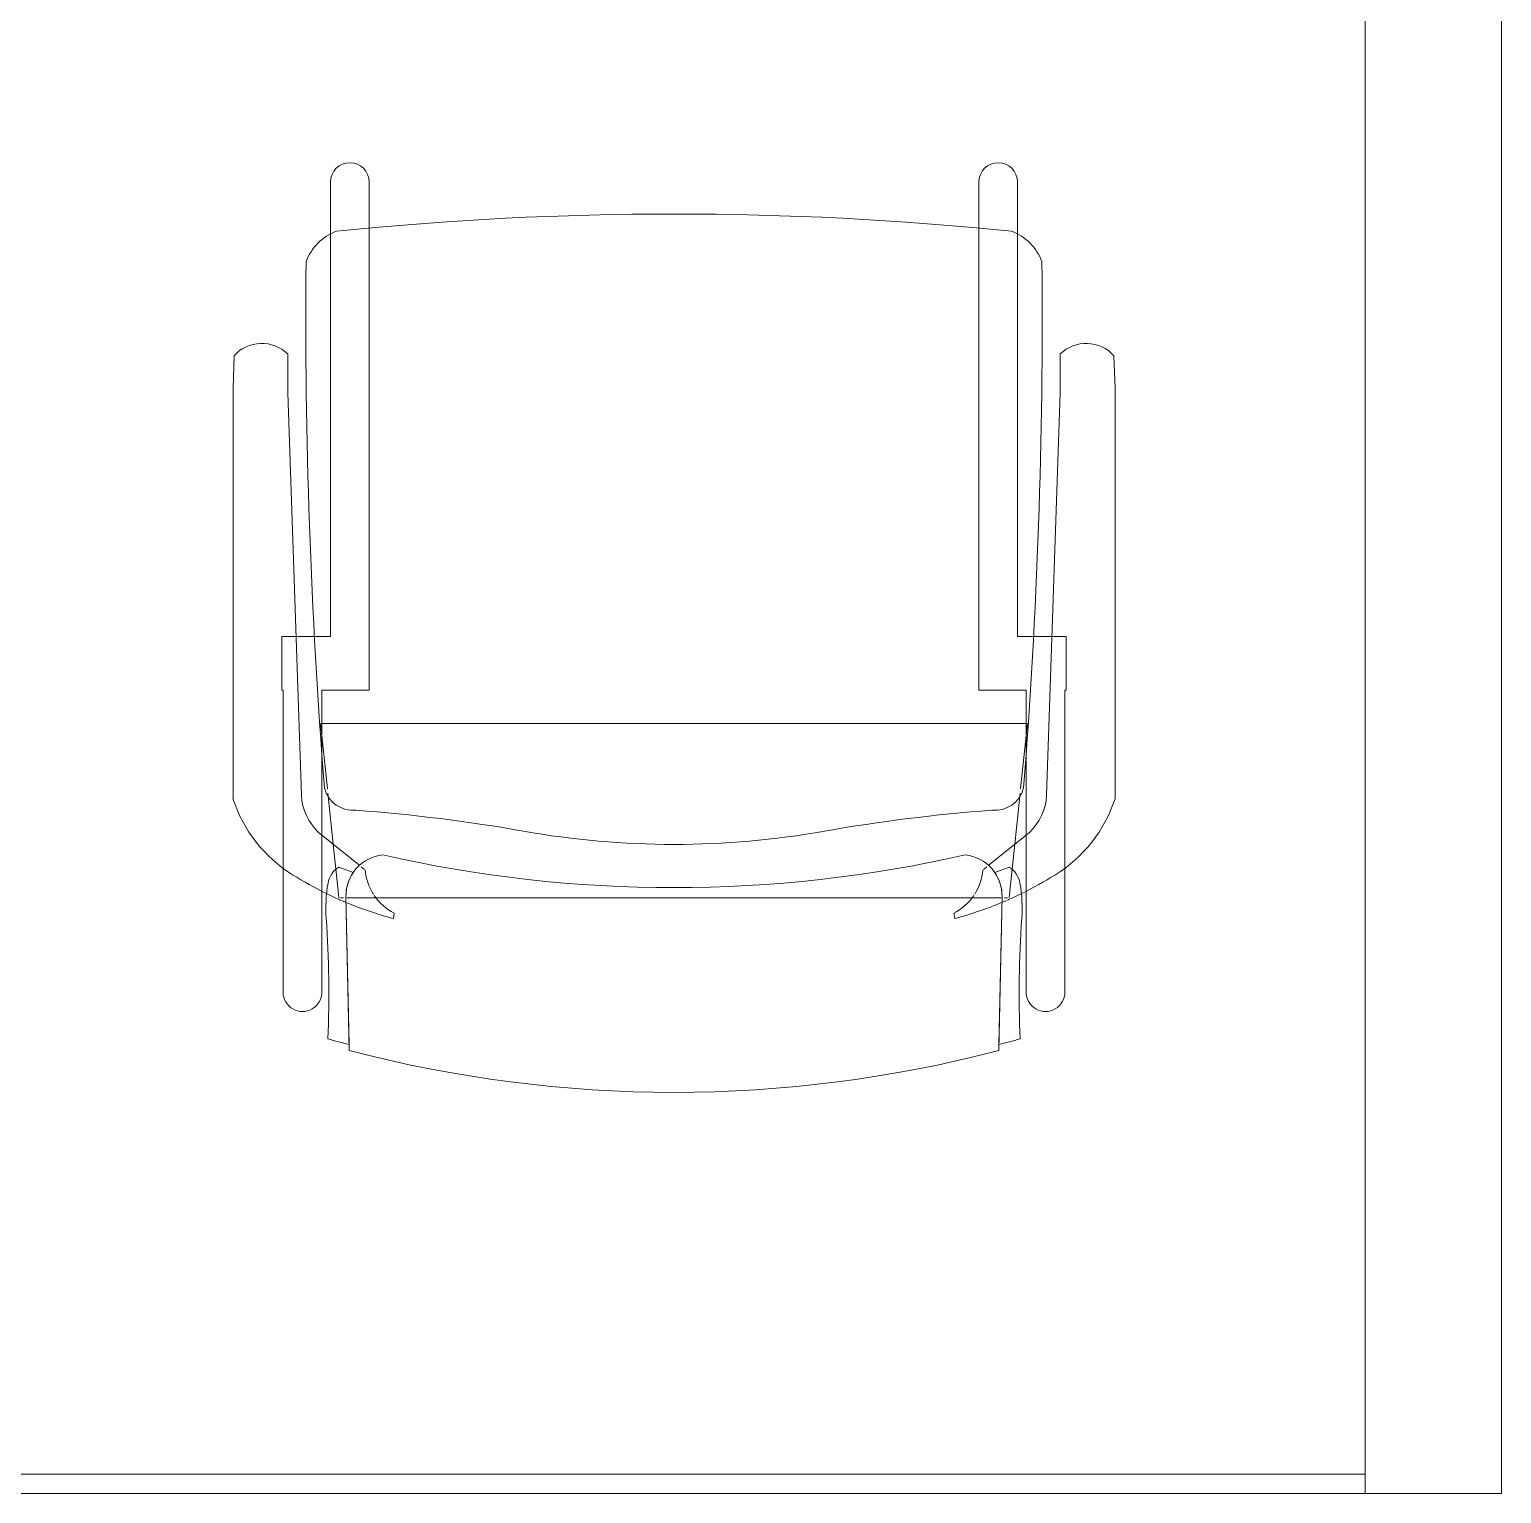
# Model space of a CAD drawing. Header units: inches. Extents: x 4757 to 6765, y 9919 to 10946.
# Drawn here: x 5204.62 to 5242.42, y 10788.04 to 10825.63 of the extents above; entities that cross this region are included whole.
import ezdxf

# ---------------------------------------------------------------- set-up
doc = ezdxf.new("R2010")
doc.units = ezdxf.units.IN
doc.header["$MEASUREMENT"] = 0
for name, color, linetype, lineweight in [('A-WALL', 113, 'Continuous', 13), ('I-FURN', 30, 'Continuous', 9), ('I-WALL', 2, 'Continuous', 9)]:
    doc.layers.add(name, color=color, linetype=linetype, lineweight=lineweight)

# ---------------------------------------------------------------- blocks, each defined once
blk = doc.blocks.new('F-Haworth_Chair_X99-Seminar - X99 Seminar Chair with Glides-7001564-Level XX  POWER _ SIGNAL')
at = {"layer": 'I-FURN'}
for p, q in [((-8.342, 11.518), (-8.423, 7.569)), ((-8.423, 7.569), (-8.345, 11.369)), ((8.423, 7.569), (8.342, 11.518)), ((8.345, 11.369), (8.423, 7.569)), ((-10.038, 10.021), (-10.038, 6.814)), ((-9.042, 7.403), (-9.042, 10.021)), ((9.042, 10.021), (9.042, 7.403)), ((10.038, 6.814), (10.038, 10.021)), ((-7.182, 7.994), (-7.207, 8.133)), ((7.207, 8.133), (7.182, 7.994)), ((-8.604, 7.597), (-8.621, 7.429)), ((-8.488, 7.597), (-8.562, 7.597)), ((-7.645, 7.597), (-8.402, 7.597)), ((7.645, 7.597), (-7.645, 7.597)), ((8.402, 7.597), (7.645, 7.597)), ((8.562, 7.597), (8.488, 7.597)), ((8.621, 7.429), (8.604, 7.597)), ((-9.042, 5.987), (-9.042, 7.403)), ((-8.623, 7.419), (-8.681, 6.866)), ((8.681, 6.866), (8.623, 7.419)), ((9.042, 7.403), (9.042, 5.987)), ((-10.038, 6.814), (-10.038, 4.995)), ((-8.681, 6.866), (-8.748, 6.225)), ((-8.61, 6.81), (-8.235, 6.946)), ((-8.03, 6.805), (-7.947, 6.872)), ((7.947, 6.872), (8.03, 6.805)), ((8.235, 6.946), (8.61, 6.81)), ((8.748, 6.225), (8.681, 6.866)), ((10.038, 4.995), (10.038, 6.814)), ((-9.126, 5.919), (-8.071, 6.772)), ((8.071, 6.772), (9.126, 5.919)), ((-8.748, 6.225), (-8.878, 4.986)), ((8.878, 4.986), (8.748, 6.225)), ((-9.042, 3.624), (-9.042, 5.987)), ((9.042, 5.987), (9.042, 3.624)), ((-11.324, 5.058), (-11.324, -5.482)), ((-10.038, 4.991), (-10.038, 2.271)), ((-9.919, -5.365), (-9.567, 4.966)), ((-8.878, 4.986), (-8.886, 4.91)), ((8.886, 4.91), (8.878, 4.986)), ((9.567, 4.966), (9.919, -5.365)), ((10.038, 2.271), (10.038, 4.991)), ((11.324, -5.482), (11.324, 5.058)), ((-8.898, 4.801), (-9.066, 3.197)), ((9.066, 3.197), (8.898, 4.801)), ((-9.042, 3.429), (-9.042, 3.624)), ((-9.042, 3.122), (-9.042, 3.429)), ((9.042, 3.624), (9.042, 3.429)), ((9.042, 3.429), (9.042, 3.122)), ((-9.066, 3.197), (-9.074, 3.122)), ((-9.071, 3.122), (9.071, 3.122)), ((-9.042, 2.271), (-9.042, 3.122)), ((9.042, 3.122), (9.042, 2.271)), ((9.074, 3.122), (9.066, 3.197)), ((-10.038, 2.271), (-10.07, 2.271)), ((-10.07, 2.271), (-10.07, 0.893)), ((-7.829, 2.271), (-9.042, 2.271)), ((-7.829, -9.57), (-7.829, 2.271)), ((9.042, 2.271), (7.829, 2.271)), ((7.829, 2.271), (7.829, -9.57)), ((10.07, 2.271), (10.038, 2.271)), ((10.07, 0.893), (10.07, 2.271)), ((-10.07, 0.893), (-9.705, 0.893)), ((-9.705, 0.893), (-9.197, 0.893)), ((-9.197, 0.893), (-8.82, 0.893)), ((-8.82, 0.893), (-8.82, -9.436)), ((8.82, 0.893), (9.197, 0.893)), ((8.82, -9.436), (8.82, 0.893)), ((9.197, 0.893), (9.705, 0.893)), ((9.705, 0.893), (10.07, 0.893)), ((-11.324, -5.482), (-11.295, -6.317)), ((-9.919, -6.365), (-9.919, -5.365)), ((9.919, -5.365), (9.919, -6.365)), ((11.295, -6.317), (11.324, -5.482)), ((-8.82, -9.436), (-8.82, -10.778)), ((8.82, -10.778), (8.82, -9.436)), ((-7.829, -10.778), (-7.829, -9.57)), ((7.829, -9.57), (7.829, -10.778))]:
    blk.add_line(p, q, dxfattribs=at)
for centre, radius, start, end in [((0.001, -20.292), 32.885, 75.3075, 104.696), ((0.002, -20.729), 33.165, 104.5766, 105.5522), ((-0.002, -20.729), 33.165, 74.4478, 75.4234), ((-36.062, 10.03), 27.198, 355.9857, 2.5118), ((36.062, 10.03), 27.198, 177.4882, 184.0143), ((-9.54, 10.021), 0.498, 360, 180), ((9.54, 10.021), 0.498, 360, 180), ((-5.201, 7.865), 3.739, 175.9857, 189.9064), ((-4.708, -1.148), 9.612, 105.0666, 112.7369), ((-6.554, 6.763), 1.382, 117.0503, 145.9813), ((6.554, 6.763), 1.382, 34.0187, 62.9497), ((4.708, -1.148), 9.612, 67.2631, 74.9334), ((5.201, 7.865), 3.739, 350.0936, 4.0143), ((-4.708, -1.148), 9.612, 114.1846, 116.0036), ((-4.708, -1.148), 9.612, 113.5094, 114.073), ((-4.708, -1.148), 9.612, 112.927, 113.3607), ((-7.37, 7.548), 1.054, 178.8214, 214.7998), ((-7.37, 7.548), 1.054, 178.8214, 264.0446), ((7.37, 7.548), 1.054, 275.9554, 1.1786), ((7.37, 7.548), 1.054, 325.2002, 1.1786), ((4.708, -1.148), 9.612, 66.6393, 67.073), ((4.708, -1.148), 9.612, 65.927, 66.4906), ((4.708, -1.148), 9.612, 63.9964, 65.8154), ((-4.708, -1.148), 9.612, 116.0036, 121.9522), ((-8.28, 7.327), 0.613, 189.9064, 237.4573), ((-6.554, 6.763), 1.382, 147.5752, 174.9122), ((0, -26.495), 33.832, 77.2285, 102.7715), ((6.554, 6.763), 1.382, 19.5533, 32.4248), ((6.554, 6.763), 1.382, 5.0878, 19.5533), ((8.28, 7.327), 0.613, 302.5427, 350.0936), ((4.708, -1.148), 9.612, 58.0478, 63.9964), ((-7.872, 3.924), 3.634, 121.9522, 161.8211), ((7.872, 3.924), 3.634, 18.1789, 58.0478), ((0, -15.966), 22.194, 79.9767, 100.0233), ((-8.183, 4.904), 1.385, 132.8922, 177.1987), ((-11.319, 48.077), 42.842, 274.2301, 280.0233), ((11.319, 48.077), 42.842, 259.9767, 265.7699), ((8.183, 4.904), 1.385, 2.8013, 47.1078), ((-8.236, 4.592), 0.763, 84.2338, 165.7662), ((8.236, 4.592), 0.763, 14.2338, 95.7662), ((144.065, -7.322), 153.519, 175.47868, 180.52505), ((-144.065, -7.322), 153.519, 359.47495, 4.52132), ((-10.584, -5.679), 0.956, 221.8901, 314.1099), ((10.584, -5.679), 0.956, 225.8901, 318.1099), ((-8.213, -8.279), 1.314, 200.0433, 249.9567), ((8.213, -8.279), 1.314, 290.0433, 339.9567), ((0, 75.008), 84.963, 264.14745, 275.85255), ((-8.324, -10.778), 0.495, 180, 360), ((8.324, -10.778), 0.495, 180, 360)]:
    blk.add_arc(centre, radius, start, end, dxfattribs=at)

msp = doc.modelspace()

# ---------------------------------------------------------------- linework, layer by layer
at = {"layer": 'A-WALL'}
msp.add_line((5238.918, 10788.04), (5238.918, 10788.54), dxfattribs=at)
at = {"layer": 'I-WALL', "lineweight": 13}
for p, q in [((5238.918, 10939.79), (5238.918, 10788.54)), ((5242.418, 10788.04), (5242.418, 10939.79)), ((5238.918, 10788.54), (5104.418, 10788.54)), ((5104.418, 10788.04), (5242.418, 10788.04))]:
    msp.add_line(p, q, dxfattribs=at)

# ---------------------------------------------------------------- block references
at = {"layer": 'I-FURN', "rotation": 180}
msp.add_blockref('F-Haworth_Chair_X99-Seminar - X99 Seminar Chair with Glides-7001564-Level XX  POWER _ SIGNAL', (5221.168, 10810.933), dxfattribs=at)

doc.saveas('drawing.dxf')
